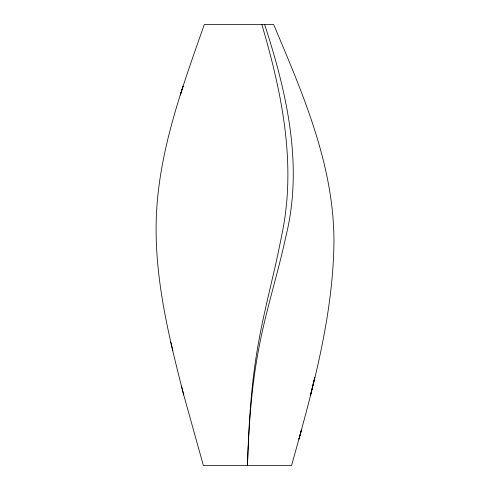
<?xml version="1.0" encoding="UTF-8"?>
<svg xmlns="http://www.w3.org/2000/svg" width="490" height="490" viewBox="0 0 490 490"><rect width="100%" height="100%" fill="white"/><g stroke="black" fill="none" stroke-linecap="round" stroke-linejoin="round"><path stroke-width="0.73" d="M248.124 447.86L247.475 465.5C248.779 424.181 251.143 382.745 258.64 342.02C264.912 306.452 274.859 271.668 281.511 236.18C296.977 165.289 281.891 92.8 261.844 24.5M248.203 447.86C249.747 412.372 252.889 376.853 260.08 342.02C267.191 306.379 278.381 271.717 285.94 236.18C303.5 165.277 286.705 92.31 264.631 24.5M183.713 394.94L203.375 465.5L291.575 465.5C311.646 393.439 332.422 320.301 333.917 245C334.97 167.317 303.237 94.68 273.647 24.5L204.312 24.5C183.242 84.629 160.604 145.53 156.696 209.72C152.892 272.605 168.266 334.505 183.713 394.94L181.453 386.12M170.747 342.02L172.817 350.84M314.807 377.3L310.587 394.94L314.807 377.3M301.387 430.22L298.992 439.04L301.387 430.22M183.089 86.24L180.283 95.06L183.082 86.24"/></g></svg>
